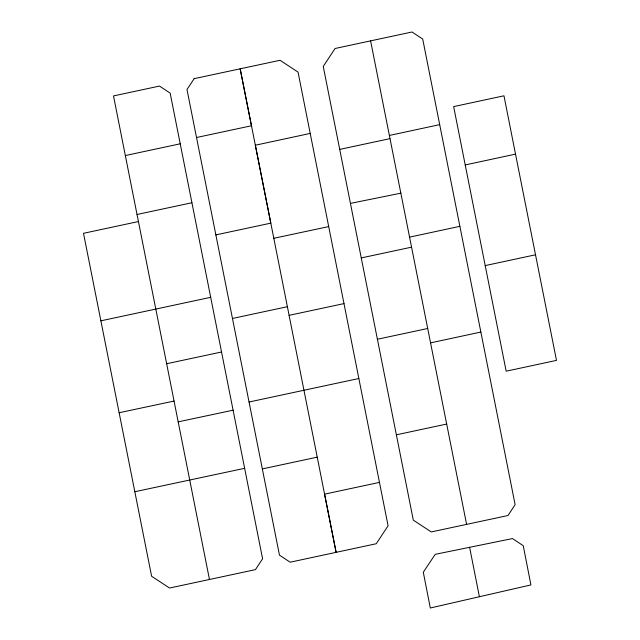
<?xml version="1.0" encoding="UTF-8"?>
<svg xmlns="http://www.w3.org/2000/svg" width="640" height="640" viewBox="0 0 640 640"><rect width="100%" height="100%" fill="white"/><g stroke="black" fill="none" stroke-linecap="round" stroke-linejoin="round"><path stroke-width="0.96" d="M479.392 596.728L430.304 608L423.296 572.232L435.224 554.328L512.496 538.568L523.256 545.712L530.92 584.936L479.392 596.728L469.616 547.312M370.6 40.872L335.088 48.488L323.248 66.44L413.312 520.144L431.264 531.936L507.992 515.52L515.12 504.648L422.696 39.016L412.016 32L370.6 40.872L466.6 524.376M310.216 133.424L255.344 145.216L336.12 552.344L324.576 494.144L379.472 482.392M389.376 135.448L439.688 124.64M465.232 164.936L515.52 154.128L503.968 95.8L453.648 106.608L506.168 371.192L556.496 360.384L515.52 154.128M409.592 237.128L459.888 226.328M485.208 265.592L535.528 254.784M430.568 342.864L480.864 332.056M196.528 137.52L251.456 125.768L240.168 68.824L270.816 223.144L215.872 234.896M209.464 579.48L125.336 155.552L180.24 143.8M339.712 149.4L390.016 138.632M137.016 214.488L191.944 202.736M138.432 221.552L83.504 233.304L151.608 576.24L169.552 588.032L255.456 569.632L262.592 558.76L170.16 93.128L159.488 86.072L113.512 95.928L125.336 155.552M273.816 238.288L328.704 226.584M361.256 257.928L411.584 247.16M100.888 320.824L210.712 297.32M232.456 318.456L287.384 306.704M289.104 315.344L343.992 303.6M166.648 363.736L221.568 351.992M377.4 339.248L427.712 328.48M249.056 402.008L358.856 378.512M396.368 434.816L446.688 424.048M244.64 468.312L134.824 491.728M262.344 468.912L317.24 457.16M119.136 412.736L174.04 401.064M178.176 421.864L233.104 410.192M350.432 203.384L400.864 193.176M194.144 78.664L186.992 89.512L279.464 555.144L290.144 562.2L376.272 543.728L388.08 525.784L298.048 72.12L280.072 60.28L194.144 78.664"/></g></svg>
